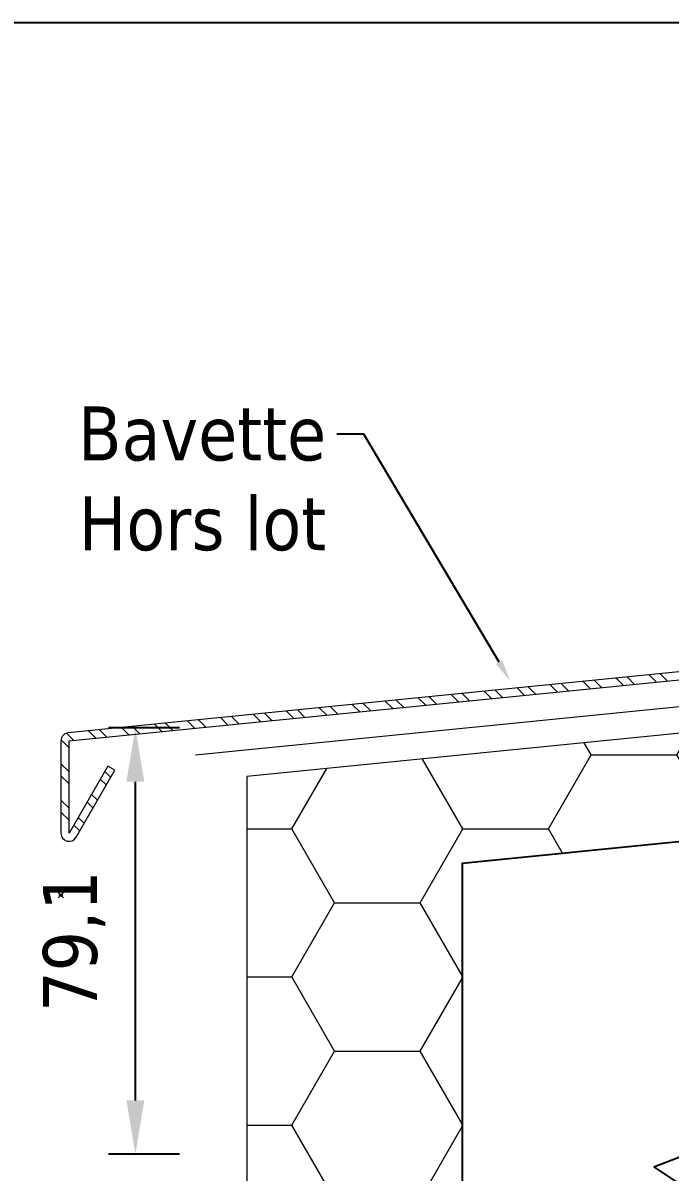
# Model space of a CAD drawing. Header units: millimetres. Extents: x -20000 to 230000, y -17405 to 24510.
# Drawn here: x 43258.5 to 43378.6, y -13989.6 to -13776.3 of the extents above; entities that cross this region are included whole.
import ezdxf
from ezdxf import colors
from ezdxf.entities.mleader import LeaderData, LeaderLine
from ezdxf.math import Vec2, Vec3

# ---------------------------------------------------------------- set-up
doc = ezdxf.new("R2010")
doc.units = ezdxf.units.MM
doc.header["$PDMODE"] = 35
doc.header["$PDSIZE"] = 0.5
doc.layers.get('0').update_dxf_attribs({"lineweight": 13})
doc.layers.get('Defpoints').update_dxf_attribs({"true_color": 0xc2a584})
doc.layers.add('0 - Invisible', color=43, linetype='Continuous', lineweight=0, plot=False)
for name, color, linetype, lineweight in [('1 - Aluminium', 150, 'Continuous', 13), ('1 - BETON', 251, 'Continuous', 25), ('1 - Isolant', 132, 'Continuous', 13), ('1 - Texte', 7, 'Continuous', 13)]:
    doc.layers.add(name, color=color, linetype=linetype, lineweight=lineweight)
doc.styles.add('Texte Poralu', font='tahomabd.ttf')
doc.dimstyles.new('30 - 1000', dxfattribs={"dimtxt": 10, "dimasz": 10, "dimexe": 5, "dimexo": 2.5, "dimgap": 5, "dimtad": 1, "dimdec": 1, "dimtxsty": 'Texte Poralu', "dimcen": 5, "dimazin": 0, "dimtfac": 1, "dimtdec": 1, "dimtmove": 0, "dimatfit": 3, "dimfxl": 1, "dimarcsym": 0})

# ---------------------------------------------------------------- blocks, each defined once
blk = doc.blocks.new('*U408')
at = {"layer": '1 - BETON'}
h = blk.add_hatch(dxfattribs=at)
h.set_pattern_fill('CONCRETE', color=256, scale=15, style=0, pattern_type=2)
h.set_pattern_definition([(49.99999999999999, (-70.00000000007424, 209.9999999999648), (107.589027390113, -9.412820247389266), [11.25, -123.75]), (355, (-70.00000000007424, 209.9999999999648), (-20.81270004195, 112.8288200550018), [9, -99]), (100.4514, (-61.03424800007423, 209.2155989999648), (86.77640725710323, 103.415931309143), [9.5610285, -105.1713168]), (46.18420000000002, (-70.00000000007424, 239.9999999999648), (160.0861572938467, -24.82785214935271), [16.87499999999953, -185.6249999999962]), (96.6356, (-56.65948825007422, 237.9310039499648), (140.1994058323055, 146.1176806350663), [14.3415432, -157.75695]), (351.1842, (-70.00000000007424, 239.9999999999648), (140.1992917700441, 146.1177901387987), [13.5, -148.5]), (21, (-55.00000000007424, 232.4999999999648), (89.53605781776925, -60.39283359980082), [11.25, -123.75]), (326.0000000000001, (-55.00000000007424, 232.4999999999648), (36.49729978823726, 108.772506757028), [9, -99]), (71.4514, (-47.5386650500742, 227.4672590999648), (126.0333942872235, 48.37957450649286), [9.5610285, -105.1713168]), (37.50000000000001, (-70.00000000007424, 209.9999999999648), (1.8239782975936, 49.93407807469672), [0, -97.8, 0, -100.5, 0, -99.375]), (7.499999999999999, (-70.00000000007424, 209.9999999999648), (39.46043061632229, 59.16175678235403), [0, -57.3, 0, -95.55, 0, -37.875]), (327.5, (-103.4500000000742, 209.9999999999648), (80.07336542586135, -3.383230760156963), [0, -37.5, 0, -117, 0, -155.25]), (317.5, (-118.4500000000742, 209.9999999999648), (87.47792540135794, 15.01574734984766), [0, -48.75, 0, -77.69999999999999, 0, -110.25])])
h.paths.add_polyline_path([(-168.1519566091689, -57.97670254202674), (-178.2681680429705, -57.31334441522013), (-168.4836356725723, -54.65991190799345)], flags=8)
edge = h.paths.add_edge_path(flags=0)
edge.add_line((-168.3177961408706, -56.31830722501009), (-98.66519282617082, -49.3530468935398))
h.paths.add_polyline_path([(-179.6117021402969, -60.09346763252723), (-97.09846032620796, -51.84214345111834), (-99.24791440432107, -30.34760266998717), (-181.76115621841, -38.59892685139606)], flags=24)
h.paths.add_polyline_path([(339.9999999999764, -20.00000000001455), (139.99999999998, -220.0000000000109), (-220.0000000000218, -220.0000000000182), (-220.0000000000218, -46.00000000000219), (-60, -30), (-60, 0), (0, 0), (0, -20.00000000001455)])
blk.add_lwpolyline([(339.9999999999764, -20.00000000001455), (0, -20.00000000001455), (0, 0), (-60, 0), (-60, -30), (-220.0000000000218, -46.00000000000219), (-220.0000000000218, -220.0000000000182), (-220.0000000000218, -220.0000000000182)], dxfattribs=at)
blk = doc.blocks.new('*U354')
at = {"layer": '1 - Aluminium'}
h = blk.add_hatch(dxfattribs=at)
h.set_pattern_fill('ANSI32', color=256, scale=0.5, angle=90, style=0)
h.set_pattern_definition([(135, (-109.4804819038255, -34.44804819038291), (-3.367596045400933, -3.367596045400933), []), (135, (-109.4804819038255, -32.20298319038291), (-3.367596045400933, -3.367596045400933), [])])
edge = h.paths.add_edge_path()
edge.add_line((-1.500000000000002, 6.5), (-1.5, 6.382419153728577))
edge.add_line((-1.5, 6.382419153728577), (-233.129737482357, -16.78055459450733))
edge.add_arc((-232.9804819038255, -18.27311037982232), 1.500000000000007, 95.71059313749947, 179.9999999999997)
edge.add_line((-234.4804819038255, -18.27311037982231), (-234.4804819038255, -35.41562903665415))
edge.add_arc((-232.9804819038255, -35.41562903665415), 1.500000000000028, 180.0000000000003, 329.9999999999998)
edge.add_line((-231.6814437981488, -36.16562903665415), (-224.4804819038255, -23.69319717231873))
edge.add_line((-224.4804819038255, -23.69319717231873), (-225.7795200095022, -22.94319717231873))
edge.add_line((-225.7795200095022, -22.94319717231873), (-232.9804819038255, -35.41562903665415))
edge.add_line((-232.9804819038255, -35.41562903665415), (-232.9804819038255, -18.27311037982246))
edge.add_line((-232.9804819038255, -18.27311037982246), (-1.350744421468505, 4.889863368413593))
edge.add_arc((-1.5, 6.382419153728577), 1.5, 275.7105931374996, 360)
edge.add_line((2.220446049250313e-16, 6.382419153728577), (-1.83697019872103e-15, 6.5))
edge.add_line((-1.83697019872103e-15, 6.5), (-1.500000000000002, 6.5))
at = {"layer": '0 - Invisible'}
blk.add_lwpolyline([(0, 0), (-209.4804819038255, -20.94804819038291)], dxfattribs=at)
blk.add_point((-234.4804819038255, -46.91562903665417), dxfattribs=at)
at = {"layer": '1 - Aluminium'}
blk.add_lwpolyline([(-1.500000000000002, 6.5), (-1.5, 6.382419153728577), (-233.129737482357, -16.78055459450733, 0.3853135861201776), (-234.4804819038255, -18.27311037982231), (-234.4804819038255, -35.41562903665415, 0.7673269879789602), (-231.6814437981488, -36.16562903665415), (-224.4804819038255, -23.69319717231873), (-225.7795200095022, -22.94319717231873), (-232.9804819038255, -35.41562903665415), (-232.9804819038255, -18.27311037982246), (-1.350744421468502, 4.889863368413593, 0.3853135861201796), (2.220446049250313e-16, 6.382419153728577), (-1.83697019872103e-15, 6.5)], format="xyb", close=True, dxfattribs=at)
blk = doc.blocks.new('*U400')
at = {"layer": '1 - Isolant'}
h = blk.add_hatch(dxfattribs=at)
h.set_pattern_fill('HONEY', color=256, scale=5, style=0)
h.set_pattern_definition([(0, (-58386.87184655554, -20470.0045999678), (23.8125, 13.748153225), [15.875, -31.75]), (120, (-58386.87184655554, -20470.0045999678), (-23.81249994797095, 13.74815331511695), [15.8749999999998, -31.7499999999996]), (59.99999999999999, (-58386.87184655554, -20470.0045999678), (5.202904551637744e-08, 27.49630654011694), [-31.75, 15.875])])
h.paths.add_polyline_path([(-160.0000000000197, -220.0000000000182), (-200.0000000000225, -220.0000000000185), (-200.000000000013, -29.90024875776545), (1.224950342894069e-11, -9.90024875775537), (0, 0), (1.085469744819806e-11, -30.00000000000038), (-160.0000000000116, -46.00000000000263)])
blk.add_lwpolyline([(-160.0000000000197, -220.0000000000182), (-160.0000000000116, -46.00000000000263), (1.085469744819806e-11, -30.00000000000038), (0, 0), (0, 0), (1.224950342894069e-11, -9.90024875775537), (-200.000000000013, -29.90024875776545), (-200.0000000000225, -220.0000000000185)], dxfattribs=at)
blk = doc.blocks.new('*D393')
at = {"layer": 'Defpoints', "color": 0, "lineweight": -2, "transparency": 16777216}
for p, q in [((43557.50002455683, -13776.26779066066), (43176.48164398791, -13776.26779066066)), ((43181.48164398791, -13896.26779066065), (43181.48164398791, -13786.26779066066)), ((43253.01954265298, -13906.26779066065), (43176.48164398791, -13906.26779066065))]:
    blk.add_line(p, q, dxfattribs=at)
at = {"layer": 'Defpoints', "color": 0, "transparency": 16777216}
for p in [(43181.48164398791, -13776.26779066066), (43560.00002455683, -13776.26779066066), (43255.51954265298, -13906.26779066065)]:
    blk.add_point(p, dxfattribs=at)
for points in [[(43179.81497732124, -13786.26779066066), (43183.14831065457, -13786.26779066066), (43181.48164398791, -13776.26779066066)], [(43179.81497732124, -13896.26779066065), (43183.14831065457, -13896.26779066065), (43181.48164398791, -13906.26779066065)]]:
    blk.add_solid(points, dxfattribs=at)
at = {"layer": 'Defpoints', "color": 0, "transparency": 16777216, "insert": (43171.2734505695, -13841.26779066065), "char_height": 10, "attachment_point": 5, "rotation": 90, "style": 'Texte Poralu'}
blk.add_mtext('130', dxfattribs=at)
blk = doc.blocks.new('*D415')
at = {"layer": 'Defpoints', "color": 0, "lineweight": -2, "transparency": 16777216}
for p, q in [((43287.5000245568, -13907.12489796213), (43274.33851716912, -13907.12489796213)), ((43279.33851716912, -13976.26779066063), (43279.33851716912, -13917.12489796213)), ((43287.50002455679, -13986.26779066063), (43274.33851716912, -13986.26779066063))]:
    blk.add_line(p, q, dxfattribs=at)
at = {"layer": 'Defpoints', "color": 0, "transparency": 16777216}
for p in [(43279.33851716912, -13907.12489796213), (43290.0000245568, -13907.12489796213), (43290.00002455679, -13986.26779066063)]:
    blk.add_point(p, dxfattribs=at)
for points in [[(43277.67185050245, -13917.12489796213), (43281.00518383578, -13917.12489796213), (43279.33851716912, -13907.12489796213)], [(43277.67185050245, -13976.26779066063), (43281.00518383578, -13976.26779066063), (43279.33851716912, -13986.26779066063)]]:
    blk.add_solid(points, dxfattribs=at)
at = {"layer": 'Defpoints', "color": 0, "transparency": 16777216, "insert": (43267.99533382459, -13946.69634431137), "char_height": 10, "attachment_point": 5, "rotation": 90, "style": 'Texte Poralu'}
blk.add_mtext('79,1', dxfattribs=at)

msp = doc.modelspace()

# ---------------------------------------------------------------- block references
for name, p in [('*U354', (43500.00002455681, -13891.26779066064)), ('*U400', (43500.00002455681, -13886.26779066064)), ('*U408', (43560.00002455682, -13886.26779066064))]:
    msp.add_blockref(name, p)

# ---------------------------------------------------------------- dimensions: what is measured, and where the dimension line sits
at = {"layer": 'Defpoints'}
for base, p1, p2, picture, middle in [((43181.48164398791, -13776.26779066066), (43255.51954265298, -13906.26779066065), (43560.00002455683, -13776.26779066066), '*D393', (43171.2734505695, -13841.26779066065)), ((43279.33851716912, -13907.12489796213), (43290.00002455679, -13986.26779066063), (43290.0000245568, -13907.12489796213), '*D415', (43267.99533382459, -13946.69634431137))]:
    dim = msp.add_linear_dim(base=base, p1=p1, p2=p2, angle=90, dimstyle='30 - 1000', dxfattribs=at)
    dim.commit()
    dim.dimension.update_dxf_attribs({"geometry": picture, "text_midpoint": middle})

# ---------------------------------------------------------------- leaders
at = {"layer": '1 - Texte'}
ml = msp.add_multileader_mtext('Standard', dxfattribs=at)
ml.set_content('Bavette\\PHors lot', color=256, style='Texte Poralu')
ml.set_leader_properties()
ml.build(insert=Vec2(0, 0))
ml.multileader.update_dxf_attribs({"dogleg_length": 5})
ctx = ml.context
ctx.base_point, ctx.char_height, ctx.plane_origin = Vec3(43259.42632461256, -13852.57929851823), 10, Vec3(43341.98077524648, -13820.74486698628)
ctx.text_align_type = 2
notes = []
notes.append((ctx, [(0, (1, 1, 0), (43321.75741930699, -13852.57929851823), (-1, 0), 5, [(0, [(43348.90174616958, -13898.37699370503)], 0, [])])]))
ctx.mtext.insert, ctx.mtext.alignment, ctx.mtext.flow_direction = Vec3(43314.75741930699, -13847.46176997558), 3, 5
for ctx, leaders in notes:
    for number, flags, end, landing, length, lines in leaders:
        leader = LeaderData()
        leader.index, (leader.has_last_leader_line, leader.has_dogleg_vector, leader.attachment_direction) = number, flags
        leader.last_leader_point, leader.dogleg_vector, leader.dogleg_length = Vec3(end), Vec3(landing), length
        for number, points, colour, breaks in lines:
            line = LeaderLine()
            line.index, line.vertices, line.color, line.breaks = number, Vec3.list(points), colors.encode_raw_color(colour), breaks
            leader.lines.append(line)
        ctx.leaders.append(leader)

doc.saveas('drawing.dxf')
